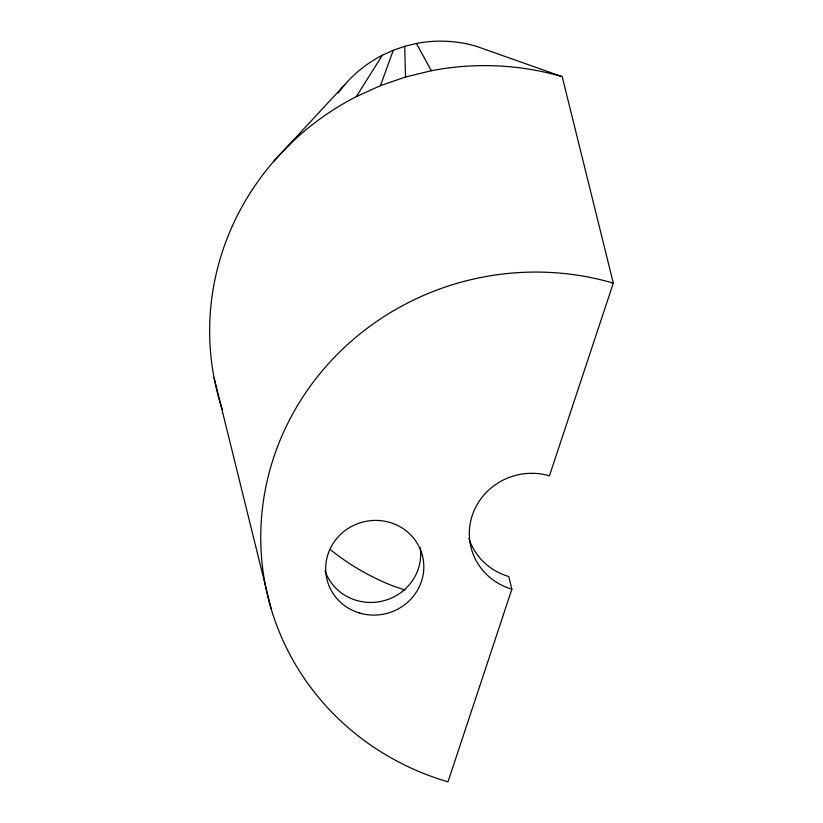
<?xml version="1.0" encoding="UTF-8"?>
<svg xmlns="http://www.w3.org/2000/svg" width="823" height="823" viewBox="0 0 823 823"><rect width="100%" height="100%" fill="white"/><g stroke="black" fill="none" stroke-linecap="round" stroke-linejoin="round"><path stroke-width="1.23" d="M468.915 538.355A61.478 59.04 -13.9 0 0 508.737 576.511L511.875 589.165L448 781.85A270.52 259.78 -13.9 0 1 273.709 457.444A270.52 259.78 -13.9 0 1 613.31 283.122L562.212 76.662L475.931 46.17A122.966 118.08 -13.9 0 0 416.438 43.475L404.71 46.325L393.301 50.265L382.335 55.254A122.966 118.08 -13.9 0 0 338.191 93.009M613.31 283.122L549.445 475.817A61.478 59.04 -13.9 0 0 472.258 515.435A61.478 59.04 -13.9 0 0 511.875 589.165M222.292 409.463A270.52 259.78 -13.9 0 1 356.318 96.63L380.452 85.654L393.301 50.265M356.318 96.63L382.335 55.254M273.812 161.267L344.827 84.625M380.452 85.654L405.533 76.992L431.334 70.727A270.52 259.78 -13.9 0 1 562.212 76.662M404.988 590.07L391.943 585.565A245.923 236.16 -13.9 0 1 330.805 549.98M416.438 43.475L431.334 70.727M214.001 377.387L271.096 608.629M404.71 46.325L405.533 76.992M420.255 547.892A49.185 47.23 -13.9 0 1 382.592 601.047A49.185 47.23 -13.9 0 1 324.982 570.709M359.723 613.094A49.185 47.23 -13.9 0 0 422.724 556.904A49.185 47.23 -13.9 0 0 341.802 533.273A49.185 47.23 -13.9 0 0 359.723 613.094"/></g></svg>
